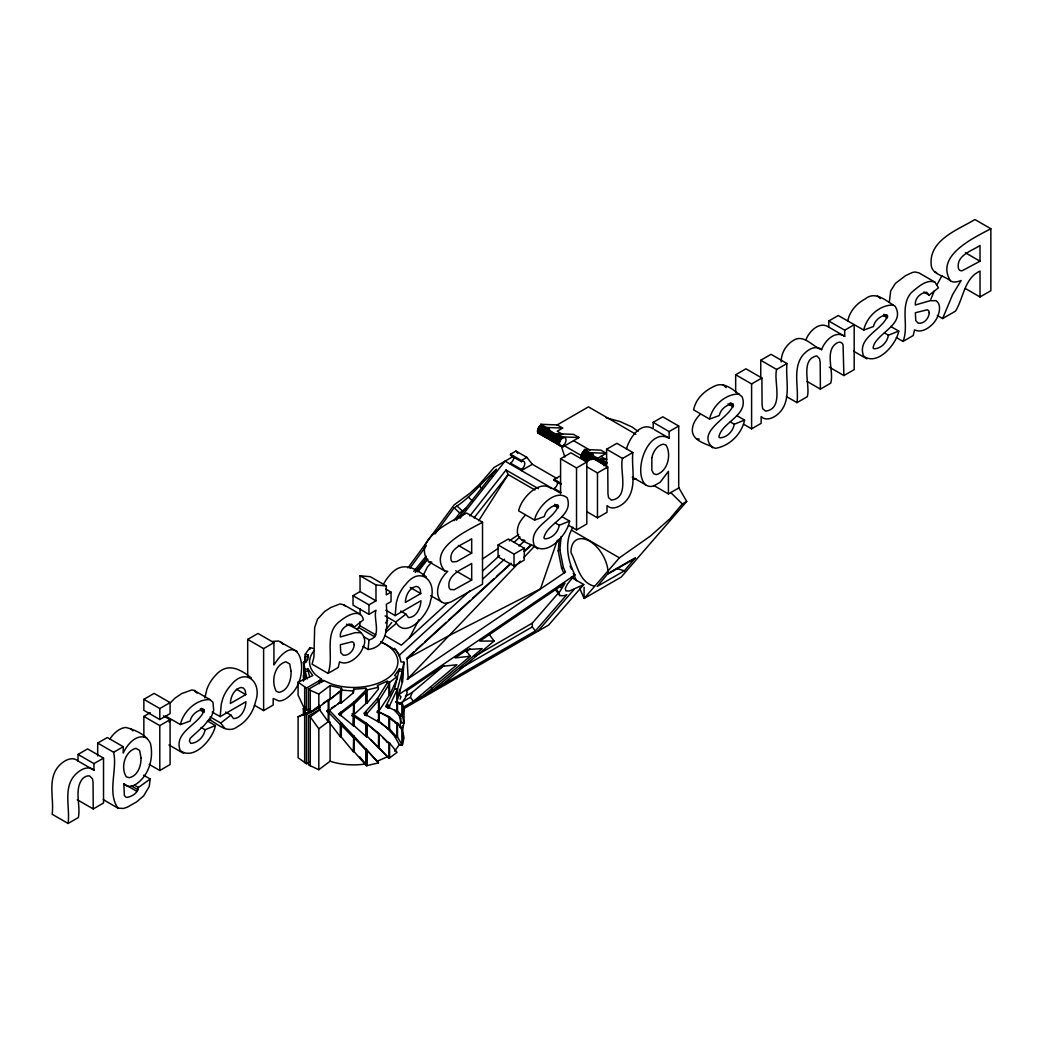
<?xml version="1.0" encoding="UTF-8"?>
<svg xmlns="http://www.w3.org/2000/svg" width="1043" height="1043" viewBox="0 0 1043 1043"><rect width="100%" height="100%" fill="white"/><g stroke="black" fill="none" stroke-linecap="round" stroke-linejoin="round"><path stroke-width="1.5" d="M403.615 707.037L535.359 630.976L532.321 626.895L532.321 623.114L558.148 593.298M357.188 629.32L359.835 625.696L359.965 621.771M363.681 636.699L368.987 639.763C382.403 637.534 373.042 618.747 375.975 610.272L368.948 614.34L353.016 605.136L353.016 595.67L360.044 591.603L375.975 600.807L375.975 584.954L360.044 575.749L360.044 591.603M212.198 712.043L220.164 716.632L221.259 704.116L222.785 698.601A22.685 13.103 -60 0 1 230.894 685.212C245.561 666.386 262.588 682.422 255.522 701.678C253.319 712.004 246.852 721.339 237.635 726.593C227.583 734.468 217.674 723.907 209.03 719.409L211.025 720.152M385.871 610.233L395.167 615.605L396.249 603.076L397.774 597.574A22.685 13.103 -60 0 1 405.896 584.184C420.551 565.358 437.591 581.394 430.524 600.651C429.325 613.388 406.053 640.858 395.714 622.006L385.089 615.878M781.194 361.882C781.051 353.016 786.187 344.568 793.801 340.161C803.944 333.982 812.758 346.732 821.597 349.666C824.596 341.035 835.221 329.875 844.7 336.328L844.7 330.201L828.768 320.996L828.768 327.124L844.7 336.328M889.314 302.314L890.683 290.88L895.429 283.37L905.676 275.574L912.325 272.51L914.946 271.975L918.883 272.849L934.828 282.053L938.465 287.816L929.13 295.156L923.811 292.079M304.087 667.155L303.409 681.209M304.491 662.566L305.025 656.464L308.089 656.686L307.815 659.75M385.714 589.06L391.034 592.124L391.034 601.589L386.301 604.314C387.527 620.181 390.095 646.777 368.114 649.489L368.987 639.763M399.352 692.5L399.652 689.319M408.204 678.863L407.07 658.576L511.318 563.442M561.121 536.519L559.882 549.948L563.324 567.379L565.436 572.059L563.768 573.024L561.655 568.357L558.214 550.913L559.309 538.97M540.822 433.236C535.554 435.231 537.445 426.535 540.822 425.44A4.772 2.751 -60 0 1 541.695 425.075M562.659 434.383L557.197 431.228L562.659 428.073L557.197 424.931L540.822 424.292L540.822 425.44L562.659 438.047A4.772 2.751 -60 0 1 566.036 439.99A4.772 2.751 -60 0 1 562.659 445.843C557.392 447.838 559.27 439.142 562.659 438.047L562.659 436.9L557.197 433.745L557.197 434.892A4.772 2.751 -60 0 1 558.07 434.527M583.624 458.816C579.034 458.829 581.694 451.854 584.497 450.654A4.772 2.751 -60 0 1 585.371 450.276M635.396 557.744L624.392 570.821L597.209 586.453L608.108 573.363L634.04 558.526M204.884 697.923L206.84 689.41A22.685 13.103 -60 0 1 214.949 676.007C226.396 662.188 238.99 668.055 251.428 678.015M207.44 721L215.406 725.602C213.111 738.848 193.711 761.26 180.204 750.438C173.151 731.599 200.334 724.272 204.128 709.931L203.255 709.37C197.166 710.205 191.377 714.872 190.113 721.052L180.413 724.585L165.798 716.15M561.642 516.507L569.608 521.109C567.314 534.342 547.914 556.766 534.407 545.932C527.354 527.106 554.537 519.779 558.331 505.425L557.457 504.864C551.369 505.712 545.593 510.379 544.316 516.559L534.616 520.092L518.671 510.887C520.731 498.645 539.414 478.854 551.252 488.606M712.721 447.864C695.433 431.046 730.517 417.93 733.294 404.423L732.421 403.863C726.319 404.697 720.544 409.364 719.279 415.544L709.579 419.077L693.634 409.873C695.694 398.635 704.755 390.551 714.755 386.04C724.755 381.086 734.78 391.125 742.147 396.796C749.148 415.622 721.091 422.337 718.914 437.069L719.931 437.864C727.088 437.525 733.151 431.176 734.246 424.227L744.572 420.094C741.651 434.136 729.409 446.182 715.224 448.36C707.689 443.953 692.748 441.645 692.317 430.629C692.187 424.318 695.798 418.804 700.036 414.449M890.774 326.485L898.74 331.087C896.445 344.333 877.046 366.745 863.539 355.924C856.472 337.085 883.669 329.757 887.463 315.416L886.589 314.856C880.488 315.69 874.712 320.357 873.447 326.537L863.734 330.07L838.246 315.521L828.768 320.996M400.004 727.362L400.968 717.962M402.415 730.296L404.032 722.382L400.968 722.616L399.352 715.72L394.632 710.309L397.487 711L402.207 716.398L402.207 704.416L397.487 701.796L397.487 711M137.102 791.481L123.817 783.815L124.391 795.692L126.451 797.504C131.679 796.735 137.859 793.254 138.458 787.452L150.205 779.017L143.569 775.184M305.234 657.116L305.234 654.209L308.089 654.9L306.473 661.953L303.409 662.188L304.752 679.267M394.632 648.316L399.352 654.9L400.968 661.953L404.032 662.188L402.415 669.241L399.352 669.019L394.632 675.59L397.083 676.672L389.574 682.331L387.122 681.248L377.344 685.577L378.518 689.019L367.136 703.021L367.136 689.945L365.95 688.302L353.72 689.227L353.316 692.8L341.087 703.138L341.491 688.302L330.096 685.577L318.819 694.064L318.819 707.128L310.266 712.447L308.48 711.43L308.48 689.24L323.643 680.492L331.648 684.039A44.158 25.488 0 0 0 388.752 677.481A44.158 25.488 0 0 0 384.945 643.922L381.894 642.579M341.087 703.138L341.491 688.302M352.012 713.816L353.72 714.755L353.316 725.719L341.087 715.589L341.491 711.782L353.72 702.304L365.95 690.101L366.354 703.138L354.125 714.481L353.72 702.304L354.125 714.481M341.087 715.589L341.491 711.782L338.714 714.286L340.305 715.472L341.491 713.816M328.219 712.512L330.096 711.091L328.91 712.747L328.91 721.952L340.305 736.658L340.305 724.676L341.491 723.021L353.72 735.941L353.72 749.891L353.316 751.664L341.087 736.775L341.491 723.021L328.728 709.683L326.85 711.104L328.219 712.512L328.219 721.717L318.819 728.783L318.819 769.695L308.48 764.884L308.48 715.915L319.51 709.553M341.087 736.775L341.491 723.021M353.316 692.8L353.72 689.227M353.316 725.719L353.316 716.515L351.608 715.589L353.316 714.481L353.72 702.304M353.316 714.481L353.72 712.708M353.316 716.515L353.72 714.755L365.95 723.021L379.222 733.698L389.013 743.32L389.013 758.287L370.5 739.5M353.316 751.664L353.72 735.941L378.518 762.863L367.136 765.588L359.835 756.918M378.739 711.795L389.574 717.049L397.083 723.386L397.083 737.336L389.574 729.031L387.122 727.949L389.013 729.357L389.013 717.375L377.344 711.091L378.518 712.747L378.518 721.952L377.344 720.296L387.122 727.949L394.632 736.254L399.352 744.65L402.415 744.885L404.032 737.818L402.415 729.904M403.054 712.565L404.032 708.432L404.032 722.851L400.968 722.616M359.822 614.027L343.877 604.823L339.953 603.949L330.683 607.548L324.673 611.485L317.554 619.138L314.66 627.56L313.93 657.103L312.079 664.195L328.023 673.387C334.594 656.386 322.9 632.853 340.618 620.676C346.576 615.878 360.526 607.417 363.459 619.79L354.125 627.13L348.818 624.053M896.38 337.58L903.016 341.413C909.379 325.807 899.392 306.12 911.373 292.575C917.644 287.464 926.067 279.055 934.828 282.053M399.352 669.019L394.632 688.667L385.754 706.567L389.013 708.171L389.013 706.137L387.122 704.716L387.122 706.763L385.754 706.567M402.207 671.496L402.207 682.761L397.487 699.749L397.487 689.345L402.207 671.496L399.352 670.805M215.406 725.602L205.08 729.748C203.985 736.697 197.922 743.033 190.765 743.372L189.422 740.986L190.152 738.327L203.763 725.876L211.39 716.71L213.698 710.335L212.981 702.317L209.995 699.605L194.05 690.401L191.782 689.971L181.678 693.569L174.716 698.341L169.813 703.425M569.608 521.109L559.283 525.242C558.188 532.191 552.125 538.54 544.967 538.879L543.964 538.084C546.128 523.351 574.185 516.637 567.183 497.811C555.345 488.059 536.676 507.837 534.616 520.092M898.74 331.087L888.414 335.22C887.319 342.182 881.257 348.518 874.099 348.857L873.082 348.062C874.582 333.63 906.471 324.908 895.063 306.186C886.029 300.866 875.338 290.384 865.012 299.054C856.551 303.591 849.654 311.244 847.803 320.866M626.4 449.285C628.955 438.634 640.91 420.629 653.179 428.96L653.179 422.363L662.774 416.822L678.706 426.026L678.706 488.007L668.42 493.939L653.818 485.503M180.413 724.585C183.216 711.365 196.319 699.071 209.995 699.605M303.409 708.888L304.217 706.437M400.16 699.136L400.968 696.672L398.7 694.651L574.941 574.941C567.509 560.495 564.028 541.76 572.92 527.21M709.579 419.077C712.382 405.857 725.472 393.563 739.161 394.098M863.734 330.07C866.55 316.85 879.64 304.556 893.316 305.091M557.353 540.183L540.496 588.839L450.094 635.07L406.783 658.772M422.78 576.218L427.461 566.87L431.802 562.138L428.686 561.669C410.942 539.022 452.897 520.848 466.573 513.026L482.518 522.217L482.518 584.197L451.176 601.863L447.199 603.154L443.914 603.128L430.655 595.722M400.59 702.956L410.381 697.298L412.168 692.487L443.836 665.799M930.825 299.263L934.372 290.775M937.279 315.507L942.598 318.571L952.637 294.556L961.125 280.528C957.8 281.793 953.771 282.966 950.512 280.932C944.671 275.587 932.377 274.87 931.243 265.457C928.387 240.007 957.709 229.968 974.905 219.538L990.85 228.743L990.85 290.71L980.016 296.968L965.401 288.533M397.083 689.749L397.083 700.153L396.027 702.187L397.083 702.2L397.083 711.404L389.574 707.845L389.574 705.811L397.083 689.749L394.632 688.667L397.487 689.345M805.665 340.461C808.651 331.83 819.276 320.67 828.768 327.124M535.359 630.976L566.818 594.64L563.846 595.709L559.791 595.592L558.983 592.932L564.98 583.246L479.806 641.106L494.095 641.015L489.558 634.9M678.719 487.589L686.711 501.422L682.331 503.952L669.854 518.814L650.493 535.985L619.399 557.836L584.093 598.486L579.647 588.161M936.692 285.352L941.972 275.652M409.338 638.329L418.83 619.79M387.122 681.248L387.122 683.035L377.344 698.641L364.242 713.151L364.633 714.911L366.354 715.589L365.95 711.782L367.136 715.472L378.518 721.952M389.013 684.456L389.013 695.72L379.222 710.466L379.222 700.062L389.013 684.456L387.122 683.035M478.685 520.731L508.189 474.552L506.038 470.002L469.898 515.907M401.333 704.025L405.505 697.506L407.239 692.187L406.353 691.001L442.701 666.294L456.899 664.743L413.406 701.378L410.381 697.298M603.936 465.778L606.322 463.261A4.772 2.751 -60 0 1 607.195 462.883M305.234 654.209L309.954 647.638L312.809 648.316M328.91 700.296L341.491 690.101L328.91 700.296L328.91 710.7L341.491 701.365M338.714 714.286L341.491 711.782M340.305 736.658L341.491 735.002M394.632 751.234L399.352 744.65L402.207 745.328L402.207 730.361L397.487 722.982L394.632 722.304L397.083 723.386M109.828 739.174C113.413 733.555 118.785 728.353 125.642 727.414C134.73 729.722 146.033 734.481 150.388 743.294C154.012 758.17 148.836 776.031 135.564 784.505A18.8 10.86 -60 0 1 126.372 785.718L123.921 783.958M407.943 567.848L453.94 505.086L469.78 493.339L479.532 484.291L494.043 467.486L513.221 456.417M410.016 568.07L426.326 545.802M434.97 534.016L454.161 507.824C470.732 497.824 482.374 481.579 496.533 469.207L456.391 520.196M454.057 520.666L459.702 512.947L466.273 508.137M387.631 707.975L389.013 706.137M415.244 572.451L426.287 558.435M417.839 571.89L427.865 559.165M459.937 518.423L505.034 461.136L559.622 492.661M385.558 623.023L387.566 620.468M385.701 630.128L391.725 622.475M474.057 517.902L508.189 474.552L534.916 489.975M413.719 571.355L426.092 556.219M169.07 722.16L170.869 719.957M525.072 515.464C520.835 519.818 517.224 525.333 517.354 531.643C517.25 542.308 531.669 543.064 537.758 548.879M367.136 713.425L378.518 700.296L377.344 698.641L379.222 700.062M537.784 631.328L574.145 589.334M571.134 577.274L583.741 584.549L548.696 625.018L402.611 709.357M686.711 501.422L621.211 577.066L584.093 598.486L584.093 587.209M415.87 571.29L424.488 561.603M574.941 574.941L567.366 584.106L565.254 588.552L565.971 590.899L569.491 590.99L583.741 584.549M520.327 561.173L407.135 679.423L565.436 572.059M523.677 557.666L534.824 545.932M354.125 704.064L366.354 691.861M448.073 602.541L401.346 645.187L384.88 635.617M482.818 570.834L499.597 555.528M513.964 542.412L519.962 536.936M469.793 590.899L399.039 655.473L399.352 656.686M482.987 578.852L504.577 559.152M518.971 546.024L524.955 540.548M406.587 658.446L413.784 651.888M416.17 649.698L422.167 644.235M424.566 642.045L446.13 622.358M448.529 620.181L470.093 600.494M472.492 598.304L494.056 578.617M496.455 576.44L510.835 563.311M524.016 551.291L531.213 544.72M524.499 551.408L531.682 544.85M385.636 632.332L395.545 623.988M466.456 651.927L470.171 648.785M423.719 695.433L470.237 656.23L465.7 650.115M442.154 684.782L494.095 641.015M364.633 714.911L366.354 713.542M341.087 713.542L353.316 704.064M210.086 716.906L220.712 723.047L230.972 715.133L233.463 718.601C241.494 718.523 245.692 708.758 245.939 701.756L220.164 716.632M395.714 622.006L405.962 614.105L408.452 617.573C416.483 617.495 420.694 607.717 420.942 600.729L395.167 615.605M318.819 707.128L330.096 698.641L330.096 685.577M308.48 689.24L310.266 690.27L310.266 712.447L319.653 705.381L319.653 709.866L310.266 716.945L310.266 765.914M318.819 769.695L330.096 761.207A47.248 27.274 0 0 0 365.95 763.932L366.354 765.705L354.125 751.664L353.72 749.891M377.344 761.207L387.122 756.879L389.574 757.961L397.083 752.316L389.574 742.994L387.122 741.899L382.781 737.623M482.401 559.061L498.515 548.149M509.271 540.874L518.671 534.511M331.361 708.197L335.168 705.642M337.697 703.934L340.227 702.226M323.33 703.099L328.219 700.062L328.219 710.466L326.85 711.104M321.544 681.783L323.643 680.492M557.066 424.996L588.461 406.874L635.839 434.24M532.321 464.291L521.409 470.602L521.409 469.454A4.772 2.751 -60 0 0 524.785 463.6A4.772 2.751 -60 0 0 521.409 461.658L510.496 455.348L510.496 454.213L515.946 451.058L526.871 457.356L532.321 464.291L556.884 478.476M510.496 454.213L521.409 460.511L526.871 457.356M557.197 443.836L562.659 446.991L579.034 437.525L573.572 434.383L557.197 433.745M143.856 699.345L154.142 693.399L170.087 702.604L170.087 713.595L159.801 719.54L143.856 710.335L143.856 699.345L159.801 708.536L170.087 702.604M247.686 675.942L247.686 639.398L257.973 633.453L273.918 642.657L273.918 664.978C299.849 624.966 311.453 674.326 291.558 693.908A20.391 11.773 -60 0 1 278.794 700.948L273.175 698.458L273.175 705.055L263.618 710.57L254.323 705.198M560.586 493.704L560.586 458.737L570.886 452.805L586.818 462.01L586.818 523.977L576.531 529.922L568.565 525.32M78.029 754.428L93.974 763.619L93.974 770.216L78.029 761.012L78.029 754.428L87.586 748.9L103.531 758.105L103.531 803.006L93.244 808.938L77.299 799.746M97.69 755.966L97.69 743.072L107.325 737.518L123.257 746.71L123.257 753.02C127.063 744.598 136.594 733.073 146.854 738.04M143.856 737.258L143.856 716.424L150.283 712.708M560.978 484.369L554.159 480.432L554.159 479.415L559.622 476.273M585.397 461.501L591.824 457.786L607.756 466.99L607.952 493.665L608.525 497.602L611.381 500.092C630.48 497.85 619.073 469.519 622.554 458.451L606.609 449.246L606.609 468.294M606.609 449.246L616.895 443.314L632.84 452.519C631.093 468.92 638.303 490.718 623.636 503.248C619.281 507.015 611.876 510.353 607.026 505.594L607.026 512.309L597.47 517.823L586.844 511.696M735.667 392.377L735.667 374.75L745.954 368.805L761.885 378.009L762.081 404.684L762.655 408.608L765.51 411.111C784.61 408.869 773.202 380.539 776.683 369.47L760.738 360.265L760.738 377.722M760.738 360.265L771.025 354.32L786.97 363.525C785.223 379.926 792.432 401.724 777.765 414.254C773.411 418.021 766.005 421.372 761.155 416.6L761.155 423.328L751.599 428.842L743.633 424.24M247.686 639.398L263.618 648.603L273.918 642.657M482.518 522.217C468.842 530.053 426.887 548.227 444.618 570.873L447.734 571.342C439.872 578.487 433.145 592.646 441.28 601.85M560.586 458.737L576.531 467.942L586.818 462.01M990.85 228.743C974.514 237.478 934.606 255.639 950.512 280.932M598.134 458.02L606.322 453.288L600.872 450.133L584.497 449.507L584.497 450.654L606.322 463.261L606.322 462.114L600.872 458.959L600.872 460.106A4.772 2.751 -60 0 1 601.746 459.741M93.974 763.619L103.531 758.105M97.69 743.072L113.635 752.277L123.257 746.71M143.856 716.424L159.801 725.615L170.087 719.683L170.087 764.571L159.801 770.516L149.175 764.376M353.016 595.67L368.948 604.862L375.975 600.807M391.034 592.124L386.301 594.849L386.301 585.931L370.369 576.727L360.044 575.749M586.844 466.795L597.47 472.935L607.756 466.99M622.554 458.451L632.84 452.519M653.179 422.363L669.124 431.567L678.706 426.026M735.667 374.75L751.599 383.941L761.885 378.009M776.683 369.47L786.97 363.525M844.7 330.201L854.178 324.725L854.178 369.613L843.891 375.558L829.289 367.123M471.684 553.129L456.704 561.564L452.336 561.864L451.137 560.43C448.594 548.136 463.835 544.133 471.684 538.788L471.684 553.129L458.399 545.45M980.016 261.206L962.259 270.698A8.253 4.759 -60 0 1 958.4 268.207C956.118 255.313 971.685 251.024 980.016 245.483L980.016 261.206L965.401 252.771M498.059 544.941L508.345 538.996L524.29 548.201L524.29 560.078L514.003 566.023L498.059 556.819L498.059 544.941L514.003 554.133L524.29 548.201M245.757 694.599L230.386 703.464C230.568 696.802 234.062 689.071 241.116 687.454L243.593 688.145L245.235 690.544L245.757 694.599L236.461 689.227M420.759 593.558L405.375 602.437C405.571 595.775 409.065 588.043 416.105 586.427L418.595 587.118L420.238 589.504L420.759 593.558L410.134 587.431M471.684 580.012L454.213 589.712L450.276 589.517L449.142 587.874C446.469 574.354 462.883 569.139 471.684 563.442L471.684 580.012L455.739 570.808M78.029 761.012C71.902 755.64 63.571 760.895 58.995 765.81C46.961 778.808 54.301 798.664 52.15 814.257L68.095 823.462L78.381 817.529C80.846 805.183 73.74 789.029 82.814 778.443A11.656 6.727 -60 0 1 89.542 775.953L92.449 778.743L93.049 782.38L93.244 808.938M328.023 673.387L338.206 667.52L339.549 661.836C345.689 665.017 352.469 660.962 356.967 656.751A15.906 9.178 -60 0 0 362.573 648.694C369.678 635.682 357.749 628.434 346.445 624.209M786.37 396.496L796.995 402.637L807.282 396.692C810.672 385.675 799.499 359.261 816.799 355.898L819.55 358.766L820.176 362.195L820.398 389.13L830.684 383.185C834.504 371.556 823.253 349.027 838.324 342.326A9.961 5.75 -60 0 1 843.07 344.959L843.891 375.558M903.016 341.413L913.199 335.546L914.555 329.862C920.695 333.043 927.475 329.001 931.973 324.777A15.906 9.178 -60 0 0 937.579 316.72C939.639 311.766 941.242 304.204 936.053 300.671L930.069 300.71L915.363 304.999C914.528 298.481 920.447 292.731 926.64 292.209L929.13 295.156M942.598 318.571L955.557 311.088C963.536 298.089 964.384 277.986 980.016 271.102L980.016 296.968M303.409 662.188L305.025 669.241L308.089 669.019L312.809 675.59L298.102 682.109L306.459 688.08L321.622 679.319L315.481 674.704A44.158 25.488 0 0 1 314.386 650.376M558.214 550.913L559.882 549.948M298.102 682.109L298.102 695.173L304.673 709.227L306.459 710.257L309.21 708.653M309.21 762.12L306.459 763.711L298.102 757.74L298.102 716.828L304.673 713.712L306.459 714.742L320.24 706.789M561.655 568.357L563.324 567.379M608.03 574.002L635.33 558.253M405.44 696.372L412.168 692.487M474.656 656.399L532.321 623.114M459.989 668.667L532.321 626.895M311.479 710.7L304.673 713.712L304.673 762.681M316.929 708.288L319.38 707.206L319.38 710.361M298.102 716.828L308.989 712.004M633.192 479.35L635.956 478.489M305.234 679.541L305.234 671.496L308.089 670.805L308.089 669.019M367.136 689.945L378.518 687.22M272.64 641.419L278.52 641.002L296.942 651.367M470.237 656.23L455.074 657.898L467.433 649.502L482.166 648.629L432.936 690.114L431.424 688.067M540.822 424.292L546.284 427.447L562.659 428.073M562.659 436.9L579.034 437.525M584.497 449.507L589.947 452.662L606.322 453.288M600.872 458.959L606.817 459.194M341.087 690.075L353.316 691.001M395.819 701.77L399.352 703.738L402.415 703.973L404.032 708.888M375.975 584.954L386.301 585.931M624.392 570.821L616.765 568.5M361.061 632.645L355.076 632.684L340.357 636.973C339.536 630.454 345.455 624.705 351.634 624.183L354.125 627.13M696.789 438.66L699.279 439.155M521.826 539.674L524.329 540.17M399.352 703.738L402.207 704.416M399.352 715.72L402.207 716.398M402.207 745.328L397.487 736.932L394.632 736.254L397.083 737.336M103.335 799.681L117.95 808.116L123.426 808.468L127.298 807.178L136.672 801.845L143.673 795.848L149.214 786.5L150.205 779.017M378.518 712.747L376.927 712.317L378.518 710.7L378.518 700.296M606.192 417.813L620.09 421.555L632.123 427.043L638.068 431.385M364.242 713.151L367.136 715.472M594.275 586.166C579.021 582.242 577.209 564.576 571.069 552.66L570.99 551.943A26.244 15.215 60.2 0 1 589.021 540.835A26.244 15.215 60.2 0 1 608.069 571.942M387.122 704.716L389.574 705.811M394.632 710.309L397.083 711.404M310.266 690.27L318.819 694.064M934.567 271.728L936.562 272.627M632.254 477.186L648.042 486.129L650.806 486.494L653.818 485.921L660.141 482.283L668.42 471.332L668.42 493.939M883.773 314.282L887.749 316.59M883.512 315.599L887.502 317.906M884.425 332.926L888.414 335.22M853.604 351.191L866.889 358.857M807.113 381.451L820.398 389.13M730.635 402.885L733.294 404.423M729.605 403.289L733.594 405.584M728.027 403.85L733.333 406.913M736.606 415.492L744.572 420.094M730.269 421.933L734.246 424.227M654.509 429.729L669.124 438.164L669.124 431.567M573.572 440.681L589.947 450.133M600.872 456.443L606.322 459.585M539.948 426.079L561.786 438.686M583.624 451.293L605.448 463.9M539.14 426.939L560.965 439.546M582.802 452.154L604.64 464.761M538.436 427.956L560.274 440.563M582.111 453.17L593.024 459.468M537.901 429.077L559.739 441.684M581.564 454.292L591.12 459.807M537.562 430.211L559.4 442.819M581.238 455.426L589.425 460.146M563.611 445.335L581.707 455.778M537.445 431.281L559.283 443.888M581.12 456.495L587.939 460.432M537.562 432.232L560.417 445.426M581.238 457.434L588.056 461.384M540.822 434.383L546.284 437.525M537.901 432.975L560.965 446.287M581.564 458.19L587.026 461.332M554.159 479.415L560.978 483.365M513.756 456.365A4.772 2.751 -60 0 1 510.496 463.144L521.409 469.454M557.536 481.475A4.941 2.855 -60 0 1 554.159 488.502L560.978 492.439M506.038 470.002L538.397 488.685M554.641 504.304L558.631 506.598M554.394 505.62L558.37 507.928M571.668 530.274L619.399 557.836M555.306 522.947L559.283 525.242M428.686 561.669L444.618 570.873M426.431 576.988C413.993 567.014 401.386 561.147 389.952 574.98A22.685 13.103 -60 0 0 384.02 583.363M400.655 611.042L405.962 614.105M359.835 625.696L375.78 634.887M358.922 627.717L374.867 636.921M380.76 641.51L396.118 650.376L398.309 654.196M362.795 646.425L368.114 649.489M308.48 715.915L310.266 716.945L318.819 728.783M225.653 712.069L230.972 715.133M201.482 708.393L204.128 709.931M200.439 708.797L204.428 711.104M200.191 710.127L204.167 712.421M201.103 727.44L205.08 729.748M163.438 715.85L170.087 719.683M168.953 744.937L183.555 753.372M134.469 785.144L138.458 787.452M131.327 785.887L137.963 789.72M821.597 349.666C815.105 344.386 806.826 350.292 802.484 355.559C792.406 369.039 798.964 387.318 796.995 402.637M877.385 295.886L880.37 298.598M723.216 384.893L726.215 387.605M194.05 690.401L197.049 693.113M93.974 770.216C87.847 764.845 79.503 770.099 74.94 775.014C62.893 788.013 70.233 807.869 68.095 823.462M353.72 714.755L354.125 716.515L366.354 724.794L366.354 736.775L354.125 725.719L353.72 723.959M670.675 492.492L682.331 503.952M387.122 715.967L389.013 717.375M377.344 720.296L389.013 729.357M387.122 741.899L389.013 743.32M389.013 758.287L377.344 746.24L378.518 747.883L378.518 733.933L377.344 732.277M224.975 728.601L220.712 723.047M366.354 736.775L365.95 723.021L378.518 733.933M669.124 438.164C648.12 426.861 632.371 471.762 645.539 484.852M390.343 718.679L393.563 721.391M117.95 808.116C106.999 792.706 117.546 769.734 113.635 752.277M343.877 604.823L345.376 606.166M490.588 474.682L492.609 476.547M479.741 486.39L481.957 488.437M468.255 497.042L472.688 501.148M456.977 505.985L462.518 511.122M454.161 507.824L459.702 512.947M365.95 735.002L378.518 747.883M130.923 728.835L132.969 730.96M328.91 712.747L340.305 724.676M280.997 642.162L283.031 644.3M341.087 724.794L353.316 737.701M353.72 735.941L354.125 737.701L366.354 750.725L366.354 765.705M365.95 763.932L365.95 748.965L378.518 762.863M515.946 451.058L517.771 453.366M559.517 585.527L561.343 587.965M556.258 589.269L558.983 592.932M555.254 589.478L559.791 595.592M319.653 709.866L328.219 721.717M365.95 688.302L365.95 701.365L367.136 703.021M570.13 566.023L571.408 568.97M573.311 573.402L576.479 580.782M561.056 445.439L564.902 457.043M308.089 670.805L309.654 676.764M305.234 671.496L307.203 678.928M404.032 722.851L402.415 715.954L402.415 703.973M304.061 711.183L303.409 708.432L303.409 715.094M365.95 701.365L366.354 703.138M366.354 715.589L365.95 711.782M365.95 723.021L366.354 724.794M365.95 748.965L366.354 750.725M303.409 675.251L303.852 680.023M751.599 383.941L751.599 428.842M597.47 472.935L597.47 517.823M589.947 452.662L589.947 453.809A4.772 2.751 -60 0 1 593.206 454.813M576.531 467.942L576.531 529.922M562.659 445.843L562.659 446.991M554.159 488.502L554.159 489.506M546.284 427.447L546.284 428.595A4.772 2.751 -60 0 1 549.661 430.537M521.409 460.511L521.409 461.658M514.003 554.133L514.003 566.023M510.496 463.144L510.496 464.291M404.032 662.188L402.415 682.318L402.415 669.241M402.415 725.811L402.415 744.885M402.207 726.854L402.207 729.852M397.487 722.982L397.487 736.932M397.083 676.672L397.083 678.471L389.574 695.394L389.574 682.331M389.574 717.049L389.574 729.031M389.574 742.994L389.574 757.961M379.222 712.512L379.222 721.717M379.222 733.698L379.222 747.648M368.948 604.862L368.948 614.34M367.136 724.676L367.136 736.658M367.136 750.608L367.136 765.588M360.044 608.617L360.044 614.64M354.125 716.515L354.125 725.719M354.125 737.701L354.125 751.664M340.305 691.744L340.305 703.021M340.305 713.425L340.305 715.472M330.096 721.873L330.096 761.207M321.622 682.487L321.622 679.319L319.38 680.531L319.38 683.7M309.954 647.638L309.954 649.437M308.089 654.9L308.089 656.686M306.459 688.08L306.459 710.257M306.459 714.742L306.459 763.711M305.234 708.914L305.234 713.412M305.025 656.464L305.025 662.905M305.025 669.241L305.025 679.41M305.025 706.971L305.025 714.455M304.673 687.05L304.673 709.227M263.618 648.603L263.618 710.57M159.801 708.536L159.801 719.54M159.801 725.615L159.801 770.516M554.159 480.432A4.941 2.855 -60 0 1 555.059 480.041M291.088 671.301C291.297 679.488 288.363 690.479 279.12 692.383L276.369 691.353C270.802 681.939 274.179 664.978 285.847 661.77L289.693 663.948L291.088 671.301M141.014 757.987C141.209 765.875 137.845 775.836 129.228 777.713L126.333 776.839C120.349 767.791 124.704 751.312 135.89 748.326L139.671 750.517L141.014 757.987M651.862 457.655L651.849 470.328L653.635 473.665L656.321 474.617C667.846 471.488 671.666 454.344 666.047 445.074L663.231 444.175C656.907 445.452 653.153 451.736 651.862 457.655M354.229 644.77C353.916 650.245 349.079 656.073 343.212 655.147L340.761 652.631L340.357 644.704L352.221 641.745L353.733 642.749L354.229 644.77M929.235 312.796C928.922 318.271 924.085 324.099 918.218 323.174L915.767 320.657L915.363 312.731L927.227 309.784L928.726 310.775L929.235 312.796"/></g></svg>
